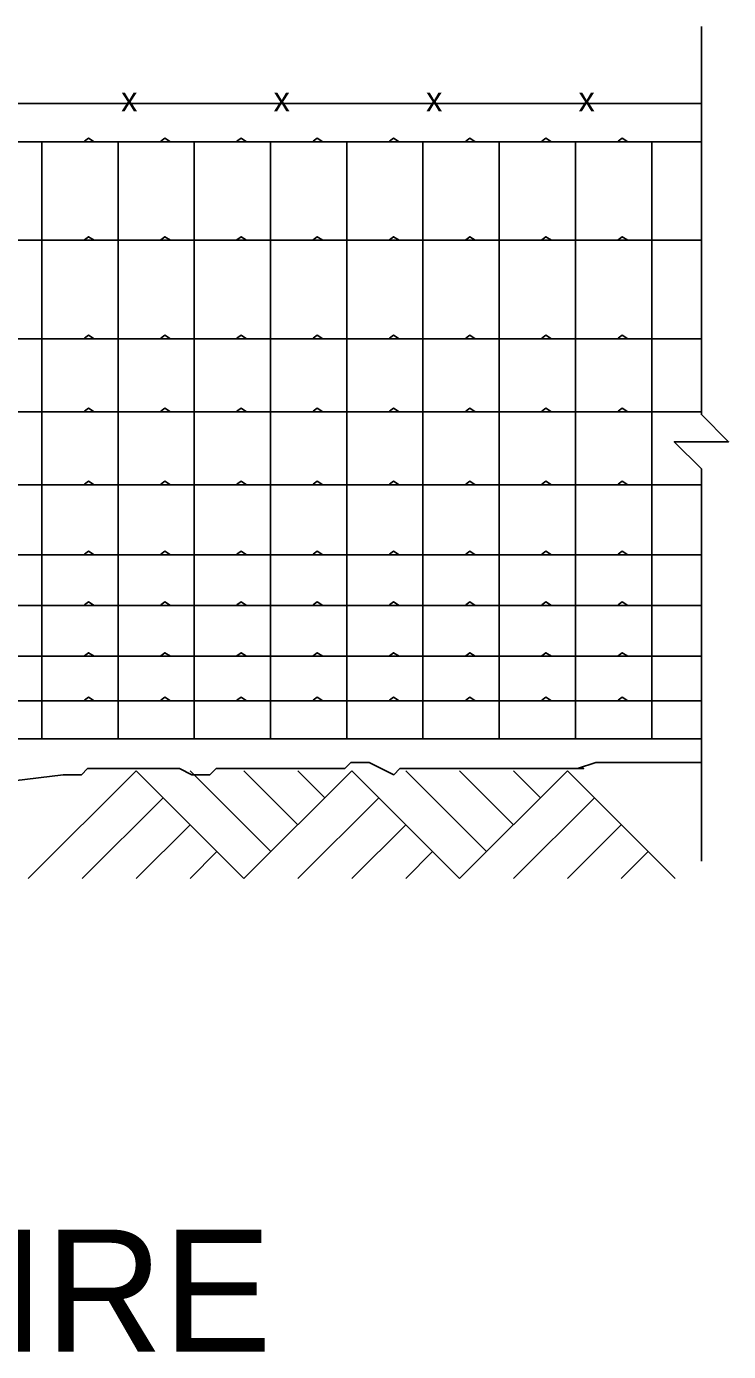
# Model space of a CAD drawing. Extents: x 1007 to 1035.5, y 1000.5 to 1021.5.
# Drawn here: x 1016.696 to 1017.847, y 1014.261 to 1016.434 of the extents above; entities that cross this region are included whole.
import ezdxf

# ---------------------------------------------------------------- set-up
doc = ezdxf.new("R2010")
doc.units = 0
doc.layers.add('Level 1', color=7, linetype='Continuous')

msp = doc.modelspace()

# ---------------------------------------------------------------- linework, layer by layer
at = {"layer": 'Level 1'}
for p, q in [((1017.8026, 1016.4338), (1017.8026, 1015.864)), ((1007.8252, 1016.3073), (1017.8026, 1016.3073)), ((1008.8068, 1016.2448), (1017.8026, 1016.2448)), ((1016.7211, 1016.2448), (1016.7211, 1015.2656)), ((1016.8461, 1016.2448), (1016.8461, 1015.2656)), ((1016.9711, 1016.2448), (1016.9711, 1015.2656)), ((1017.0961, 1016.2448), (1017.0961, 1015.2656)), ((1017.2211, 1016.2448), (1017.2211, 1015.2656)), ((1017.3461, 1016.2448), (1017.3461, 1015.2656)), ((1017.4711, 1016.2448), (1017.4711, 1015.2656)), ((1017.5961, 1016.2448), (1017.5961, 1015.2656)), ((1017.7211, 1016.2448), (1017.7211, 1015.2656)), ((1007.8252, 1016.0833), (1017.8026, 1016.0833)), ((1007.8252, 1015.9218), (1017.8026, 1015.9218)), ((1007.8252, 1015.802), (1017.8026, 1015.802)), ((1007.8252, 1015.6823), (1017.8026, 1015.6823)), ((1017.8026, 1015.6418), (1017.8026, 1015.0651)), ((1007.8252, 1015.5677), (1017.8026, 1015.5677)), ((1007.8252, 1015.4843), (1017.8026, 1015.4843)), ((1007.8252, 1015.401), (1017.8026, 1015.401)), ((1007.8252, 1015.3281), (1017.8026, 1015.3281)), ((1007.8252, 1015.2656), (1017.8026, 1015.2656)), ((1016.6989, 1015.0365), (1016.8757, 1015.2133)), ((1016.8757, 1015.2133), (1017.0525, 1015.0365)), ((1016.9642, 1015.2133), (1017.0967, 1015.0808)), ((1017.0524, 1015.2133), (1017.1408, 1015.1249)), ((1017.0525, 1015.0365), (1017.2293, 1015.2133)), ((1017.1408, 1015.2133), (1017.1851, 1015.1691)), ((1017.2293, 1015.2133), (1017.4061, 1015.0365)), ((1017.3178, 1015.2133), (1017.4503, 1015.0808)), ((1017.4061, 1015.0365), (1017.5828, 1015.2133)), ((1017.4061, 1015.2133), (1017.4944, 1015.1249)), ((1017.4944, 1015.2133), (1017.5387, 1015.1691)), ((1017.5828, 1015.2133), (1017.7597, 1015.0365)), ((1016.7873, 1015.0365), (1016.9199, 1015.1691)), ((1017.1409, 1015.0365), (1017.2735, 1015.1691)), ((1017.4945, 1015.0365), (1017.6271, 1015.1691)), ((1016.8757, 1015.0365), (1016.9641, 1015.1249)), ((1017.2293, 1015.0365), (1017.3177, 1015.1249)), ((1017.5828, 1015.0365), (1017.6713, 1015.1249)), ((1016.9641, 1015.0365), (1017.0083, 1015.0808)), ((1017.3177, 1015.0365), (1017.3618, 1015.0808)), ((1017.6713, 1015.0365), (1017.7154, 1015.0808))]:
    msp.add_line(p, q, dxfattribs=at)
for points in [[(1016.7911, 1016.2456), (1016.7977, 1016.2505), (1016.8068, 1016.2448)], [(1016.9161, 1016.2456), (1016.9227, 1016.2505), (1016.9318, 1016.2448)], [(1017.0411, 1016.2456), (1017.0477, 1016.2505), (1017.0568, 1016.2448)], [(1017.1661, 1016.2456), (1017.1727, 1016.2505), (1017.1818, 1016.2448)], [(1017.1661, 1016.2456), (1017.1727, 1016.2505), (1017.1818, 1016.2448)], [(1017.2911, 1016.2456), (1017.2977, 1016.2505), (1017.3068, 1016.2448)], [(1017.4161, 1016.2456), (1017.4227, 1016.2505), (1017.4318, 1016.2448)], [(1017.5411, 1016.2456), (1017.5477, 1016.2505), (1017.5568, 1016.2448)], [(1017.6661, 1016.2456), (1017.6727, 1016.2505), (1017.6818, 1016.2448)], [(1017.6661, 1016.2456), (1017.6727, 1016.2505), (1017.6818, 1016.2448)], [(1016.7911, 1016.0841), (1016.7977, 1016.0891), (1016.8068, 1016.0833)], [(1016.9161, 1016.0841), (1016.9227, 1016.0891), (1016.9318, 1016.0833)], [(1017.0411, 1016.0841), (1017.0477, 1016.0891), (1017.0568, 1016.0833)], [(1017.1661, 1016.0841), (1017.1727, 1016.0891), (1017.1818, 1016.0833)], [(1017.1661, 1016.0841), (1017.1727, 1016.0891), (1017.1818, 1016.0833)], [(1017.2911, 1016.0841), (1017.2977, 1016.0891), (1017.3068, 1016.0833)], [(1017.4161, 1016.0841), (1017.4227, 1016.0891), (1017.4318, 1016.0833)], [(1017.5411, 1016.0841), (1017.5477, 1016.0891), (1017.5568, 1016.0833)], [(1017.6661, 1016.0841), (1017.6727, 1016.0891), (1017.6818, 1016.0833)], [(1017.6661, 1016.0841), (1017.6727, 1016.0891), (1017.6818, 1016.0833)], [(1016.7911, 1015.9227), (1016.7977, 1015.9276), (1016.8068, 1015.9218)], [(1016.9161, 1015.9227), (1016.9227, 1015.9276), (1016.9318, 1015.9218)], [(1017.0411, 1015.9227), (1017.0477, 1015.9276), (1017.0568, 1015.9218)], [(1017.1661, 1015.9227), (1017.1727, 1015.9276), (1017.1818, 1015.9218)], [(1017.1661, 1015.9227), (1017.1727, 1015.9276), (1017.1818, 1015.9218)], [(1017.2911, 1015.9227), (1017.2977, 1015.9276), (1017.3068, 1015.9218)], [(1017.4161, 1015.9227), (1017.4227, 1015.9276), (1017.4318, 1015.9218)], [(1017.5411, 1015.9227), (1017.5477, 1015.9276), (1017.5568, 1015.9218)], [(1017.6661, 1015.9227), (1017.6727, 1015.9276), (1017.6818, 1015.9218)], [(1017.6661, 1015.9227), (1017.6727, 1015.9276), (1017.6818, 1015.9218)], [(1017.8026, 1015.6418), (1017.8026, 1015.7084), (1017.7582, 1015.7528), (1017.8471, 1015.7528), (1017.8026, 1015.7973), (1017.8026, 1015.864)], [(1016.7911, 1015.8028), (1016.7977, 1015.8078), (1016.8068, 1015.802)], [(1016.9161, 1015.8028), (1016.9227, 1015.8078), (1016.9318, 1015.802)], [(1017.0411, 1015.8028), (1017.0477, 1015.8078), (1017.0568, 1015.802)], [(1017.1661, 1015.8028), (1017.1727, 1015.8078), (1017.1818, 1015.802)], [(1017.1661, 1015.8028), (1017.1727, 1015.8078), (1017.1818, 1015.802)], [(1017.2911, 1015.8028), (1017.2977, 1015.8078), (1017.3068, 1015.802)], [(1017.4161, 1015.8028), (1017.4227, 1015.8078), (1017.4318, 1015.802)], [(1017.5411, 1015.8028), (1017.5477, 1015.8078), (1017.5568, 1015.802)], [(1017.6661, 1015.8028), (1017.6727, 1015.8078), (1017.6818, 1015.802)], [(1017.6661, 1015.8028), (1017.6727, 1015.8078), (1017.6818, 1015.802)], [(1016.7911, 1015.6831), (1016.7977, 1015.688), (1016.8068, 1015.6823)], [(1016.9161, 1015.6831), (1016.9227, 1015.688), (1016.9318, 1015.6823)], [(1017.0411, 1015.6831), (1017.0477, 1015.688), (1017.0568, 1015.6823)], [(1017.1661, 1015.6831), (1017.1727, 1015.688), (1017.1818, 1015.6823)], [(1017.1661, 1015.6831), (1017.1727, 1015.688), (1017.1818, 1015.6823)], [(1017.2911, 1015.6831), (1017.2977, 1015.688), (1017.3068, 1015.6823)], [(1017.4161, 1015.6831), (1017.4227, 1015.688), (1017.4318, 1015.6823)], [(1017.5411, 1015.6831), (1017.5477, 1015.688), (1017.5568, 1015.6823)], [(1017.6661, 1015.6831), (1017.6727, 1015.688), (1017.6818, 1015.6823)], [(1017.6661, 1015.6831), (1017.6727, 1015.688), (1017.6818, 1015.6823)], [(1016.7911, 1015.5685), (1016.7977, 1015.5734), (1016.8068, 1015.5677)], [(1016.9161, 1015.5685), (1016.9227, 1015.5734), (1016.9318, 1015.5677)], [(1017.0411, 1015.5685), (1017.0477, 1015.5734), (1017.0568, 1015.5677)], [(1017.1661, 1015.5685), (1017.1727, 1015.5734), (1017.1818, 1015.5677)], [(1017.1661, 1015.5685), (1017.1727, 1015.5734), (1017.1818, 1015.5677)], [(1017.2911, 1015.5685), (1017.2977, 1015.5734), (1017.3068, 1015.5677)], [(1017.4161, 1015.5685), (1017.4227, 1015.5734), (1017.4318, 1015.5677)], [(1017.5411, 1015.5685), (1017.5477, 1015.5734), (1017.5568, 1015.5677)], [(1017.6661, 1015.5685), (1017.6727, 1015.5734), (1017.6818, 1015.5677)], [(1017.6661, 1015.5685), (1017.6727, 1015.5734), (1017.6818, 1015.5677)], [(1016.7911, 1015.4852), (1016.7977, 1015.4901), (1016.8068, 1015.4843)], [(1016.9161, 1015.4852), (1016.9227, 1015.4901), (1016.9318, 1015.4843)], [(1017.0411, 1015.4852), (1017.0477, 1015.4901), (1017.0568, 1015.4843)], [(1017.1661, 1015.4852), (1017.1727, 1015.4901), (1017.1818, 1015.4843)], [(1017.1661, 1015.4852), (1017.1727, 1015.4901), (1017.1818, 1015.4843)], [(1017.2911, 1015.4852), (1017.2977, 1015.4901), (1017.3068, 1015.4843)], [(1017.4161, 1015.4852), (1017.4227, 1015.4901), (1017.4318, 1015.4843)], [(1017.5411, 1015.4852), (1017.5477, 1015.4901), (1017.5568, 1015.4843)], [(1017.6661, 1015.4852), (1017.6727, 1015.4901), (1017.6818, 1015.4843)], [(1017.6661, 1015.4852), (1017.6727, 1015.4901), (1017.6818, 1015.4843)], [(1016.7911, 1015.4018), (1016.7977, 1015.4068), (1016.8068, 1015.401)], [(1016.9161, 1015.4018), (1016.9227, 1015.4068), (1016.9318, 1015.401)], [(1017.0411, 1015.4018), (1017.0477, 1015.4068), (1017.0568, 1015.401)], [(1017.1661, 1015.4018), (1017.1727, 1015.4068), (1017.1818, 1015.401)], [(1017.1661, 1015.4018), (1017.1727, 1015.4068), (1017.1818, 1015.401)], [(1017.2911, 1015.4018), (1017.2977, 1015.4068), (1017.3068, 1015.401)], [(1017.4161, 1015.4018), (1017.4227, 1015.4068), (1017.4318, 1015.401)], [(1017.5411, 1015.4018), (1017.5477, 1015.4068), (1017.5568, 1015.401)], [(1017.6661, 1015.4018), (1017.6727, 1015.4068), (1017.6818, 1015.401)], [(1017.6661, 1015.4018), (1017.6727, 1015.4068), (1017.6818, 1015.401)], [(1016.7911, 1015.3289), (1016.7977, 1015.3338), (1016.8068, 1015.3281)], [(1016.9161, 1015.3289), (1016.9227, 1015.3338), (1016.9318, 1015.3281)], [(1017.0411, 1015.3289), (1017.0477, 1015.3338), (1017.0568, 1015.3281)], [(1017.1661, 1015.3289), (1017.1727, 1015.3338), (1017.1818, 1015.3281)], [(1017.1661, 1015.3289), (1017.1727, 1015.3338), (1017.1818, 1015.3281)], [(1017.2911, 1015.3289), (1017.2977, 1015.3338), (1017.3068, 1015.3281)], [(1017.4161, 1015.3289), (1017.4227, 1015.3338), (1017.4318, 1015.3281)], [(1017.5411, 1015.3289), (1017.5477, 1015.3338), (1017.5568, 1015.3281)], [(1017.6661, 1015.3289), (1017.6727, 1015.3338), (1017.6818, 1015.3281)], [(1017.6661, 1015.3289), (1017.6727, 1015.3338), (1017.6818, 1015.3281)], [(1016.6754, 1015.1967), (1016.7558, 1015.2068), (1016.7859, 1015.2068), (1016.7959, 1015.2168), (1016.9467, 1015.2168), (1016.9668, 1015.2068), (1016.9968, 1015.2068), (1017.0069, 1015.2168), (1017.2178, 1015.2168), (1017.2279, 1015.2268), (1017.238, 1015.2268), (1017.2581, 1015.2268), (1017.2983, 1015.2068), (1017.3083, 1015.2168), (1017.5695, 1015.2168), (1017.6097, 1015.2168), (1017.5996, 1015.2168), (1017.6298, 1015.2268), (1017.8026, 1015.2268)]]:
    msp.add_lwpolyline(points, dxfattribs=at)

# ---------------------------------------------------------------- texts
for s, height, p in [('x', 0.04, (1016.8511, 1016.2946)), ('x', 0.04, (1017.1011, 1016.2946)), ('x', 0.04, (1017.3511, 1016.2946)), ('x', 0.04, (1017.6011, 1016.2946)), ('BARBED WIRE', 0.2, (1015.2256, 1014.261))]:
    msp.add_text(s, height=height, dxfattribs=at).set_placement(p)

doc.saveas('drawing.dxf')
